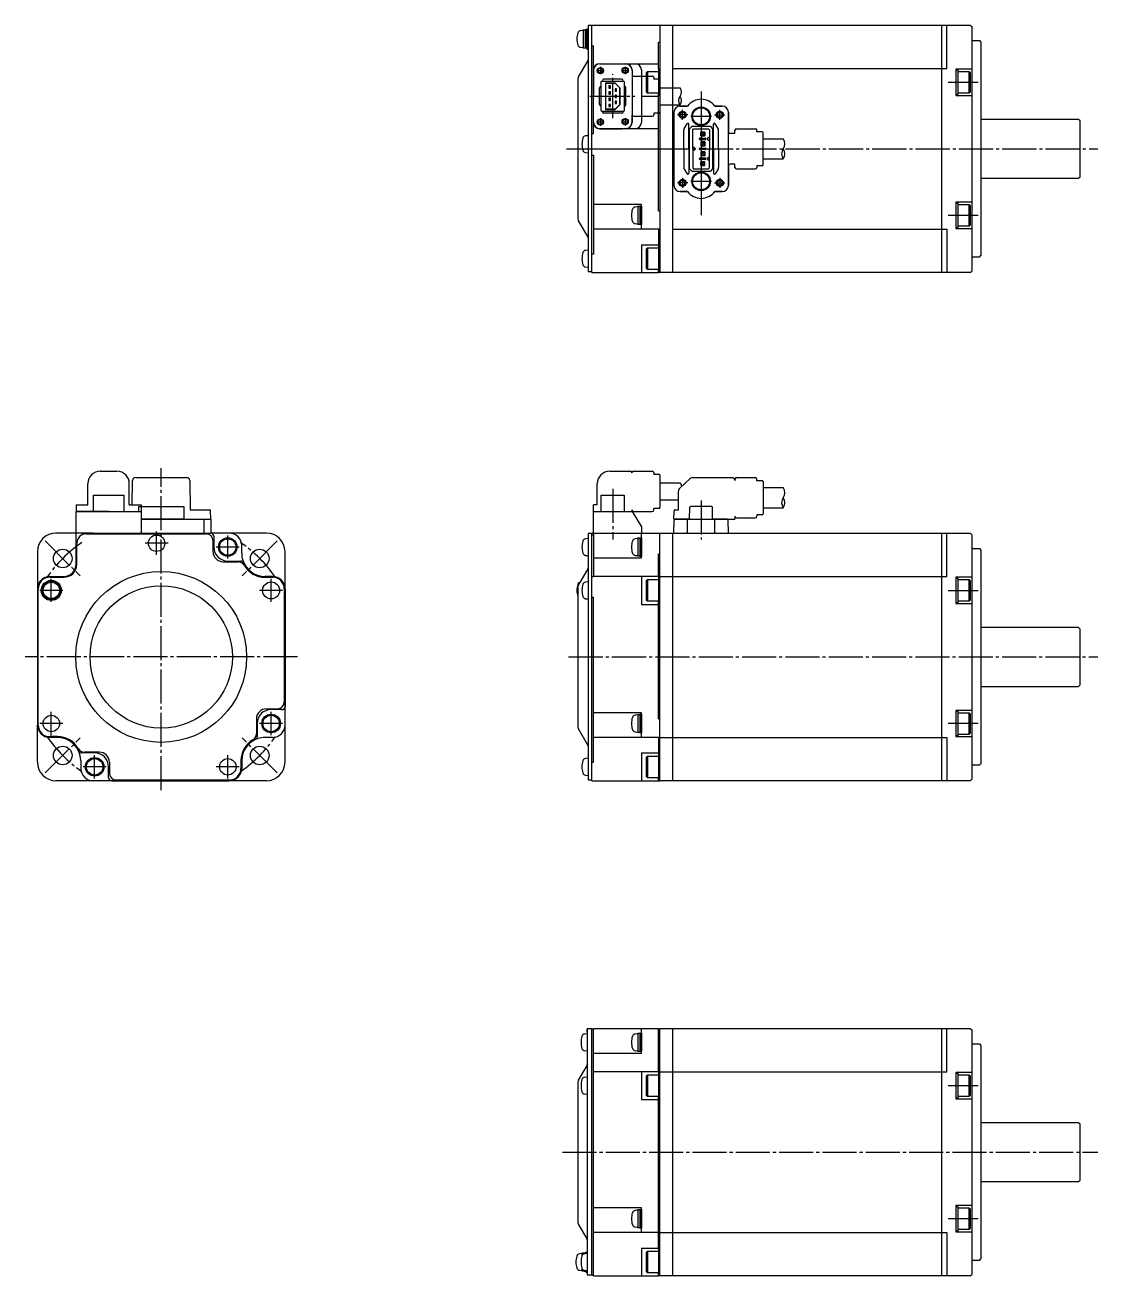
# Model space of a CAD drawing. Header units: millimetres. Extents: x -269 to 261, y -235 to 170.
# Drawn here: x -269.4 to 77.2, y -234.6 to 169.5 of the extents above; entities that cross this region are included whole.
import ezdxf

# ---------------------------------------------------------------- set-up
doc = ezdxf.new("R2010")
doc.units = ezdxf.units.MM
doc.linetypes.add('DASH_CENTER', pattern=[14, 11, -1, 1, -1])

msp = doc.modelspace()

# ---------------------------------------------------------------- linework, layer by layer
at = {"color": 7, "linetype": 'Continuous'}
for p, q in [((-89.14, 167.78), (-89.99, 167.7)), ((-89.14, 167.78), (-89.14, 167.98)), ((-89.14, 167.98), (-88.44, 167.98)), ((-89.14, 167.78), (-89.14, 162.28)), ((-88.44, 167.98), (-88.44, 168.03)), ((-88.44, 168.03), (-87.94, 168.03)), ((-88.44, 167.98), (-88.44, 162.08)), ((-87.94, 168.28), (-87.49, 168.28)), ((-87.94, 168.03), (-87.94, 168.28)), ((-87.94, 168.03), (-87.94, 162.03)), ((-87.94, 168.03), (-87.94, 162.03)), ((-87.94, 166.53), (-87.94, 167.78)), ((-87.94, 163.53), (-87.94, 166.53)), ((-86.29, 169.38), (-87.49, 169.38)), ((-87.49, 169.38), (-87.49, 157.82)), ((-86.29, 160.13), (-86.29, 169.53)), ((-86.29, 169.53), (-64.29, 169.53)), ((-64.29, 169.53), (-64.29, 89.83)), ((-63.99, 169.53), (-64.29, 169.23)), ((-63.99, 169.53), (35.91, 169.53)), ((-60.29, 169.53), (-60.29, 89.53)), ((26.61, 169.53), (26.61, 89.53)), ((28.41, 155.53), (28.41, 169.53)), ((35.91, 169.53), (36.41, 169.03)), ((36.41, 169.03), (36.41, 90.03)), ((-89.99, 162.35), (-89.14, 162.28)), ((-89.14, 162.08), (-89.14, 162.28)), ((-88.44, 162.08), (-89.14, 162.08)), ((-88.44, 162.03), (-88.44, 162.08)), ((-87.94, 162.03), (-88.44, 162.03)), ((-87.94, 162.28), (-87.94, 163.53)), ((-87.94, 162.03), (-87.94, 161.78)), ((-87.94, 161.78), (-87.49, 161.78)), ((-86.29, 162.83), (-85.79, 162.83)), ((-85.79, 134.53), (-85.79, 162.83)), ((-64.79, 155.53), (-64.79, 164.03)), ((-64.79, 164.03), (-64.29, 164.03)), ((36.41, 164.53), (38.91, 164.53)), ((38.91, 164.53), (39.41, 164.03)), ((39.41, 164.03), (39.41, 95.03)), ((-90.65, 152.77), (-87.64, 157.81)), ((-87.49, 157.82), (-87.49, 101.24)), ((-86.29, 157.41), (-86.29, 160.13)), ((-86.29, 101.65), (-86.29, 157.41)), ((-85.79, 138.03), (-85.79, 155.03)), ((-83.79, 157.03), (-64.79, 157.03)), ((-73.29, 155.03), (-73.29, 138.03)), ((-70.29, 155.03), (-70.29, 138.03)), ((-68.32, 154.53), (-68.67, 154.18)), ((-68.67, 147.88), (-68.67, 154.18)), ((-68.32, 154.53), (-68.32, 147.53)), ((-68.32, 154.53), (-64.67, 154.53)), ((-64.79, 155.53), (-64.79, 154.53)), ((-64.67, 147.03), (-64.67, 155.03)), ((-64.67, 155.03), (-64.29, 155.03)), ((-64.67, 151.03), (-64.67, 154.53)), ((-60.29, 155.53), (26.61, 155.53)), ((26.61, 155.53), (28.41, 155.53)), ((36.41, 155.28), (31.31, 155.28)), ((31.31, 155.28), (31.31, 146.78)), ((31.31, 155.03), (31.95, 155.03)), ((31.95, 155.03), (31.95, 147.03)), ((31.95, 154.53), (35.6, 154.53)), ((35.95, 154.18), (35.6, 154.53)), ((35.6, 147.53), (35.6, 154.53)), ((35.95, 154.18), (35.95, 147.88)), ((-90.79, 152.25), (-90.79, 106.81)), ((-83.29, 149.73), (-83.24, 149.73)), ((-83.24, 151.23), (-83.04, 151.43)), ((-83.24, 141.83), (-83.24, 151.23)), ((-83.04, 151.43), (-76.04, 151.43)), ((-82.89, 151.53), (-82.89, 151.43)), ((-76.69, 152.03), (-82.39, 152.03)), ((-81.84, 150.78), (-81.84, 142.28)), ((-78.74, 150.78), (-81.84, 150.78)), ((-81.79, 142.33), (-81.79, 150.73)), ((-81.79, 150.73), (-78.79, 150.73)), ((-80.29, 149.9), (-80.79, 149.9)), ((-80.79, 149.9), (-80.79, 149.15)), ((-80.29, 149.15), (-80.29, 149.9)), ((-78.79, 150.73), (-77.29, 149.23)), ((-77.24, 149.28), (-78.74, 150.78)), ((-76.19, 151.43), (-76.19, 151.53)), ((-75.84, 151.23), (-76.04, 151.43)), ((-75.84, 151.23), (-75.84, 141.83)), ((-75.79, 149.73), (-75.84, 149.73)), ((-64.67, 147.53), (-64.67, 151.03)), ((-83.79, 143.83), (-83.79, 149.23)), ((-80.79, 149.15), (-80.29, 149.15)), ((-80.29, 147.9), (-80.79, 147.9)), ((-80.79, 147.9), (-80.79, 147.15)), ((-80.79, 147.15), (-80.29, 147.15)), ((-80.29, 145.9), (-80.79, 145.9)), ((-80.79, 145.9), (-80.79, 145.15)), ((-80.29, 147.15), (-80.29, 147.9)), ((-80.29, 145.15), (-80.29, 145.9)), ((-78.79, 148.9), (-78.79, 148.15)), ((-78.29, 148.9), (-78.79, 148.9)), ((-78.79, 148.15), (-78.29, 148.15)), ((-78.29, 146.9), (-78.79, 146.9)), ((-78.79, 146.9), (-78.79, 146.15)), ((-78.79, 146.15), (-78.29, 146.15)), ((-78.29, 148.15), (-78.29, 148.9)), ((-78.29, 146.15), (-78.29, 146.9)), ((-77.29, 149.23), (-77.29, 143.83)), ((-77.24, 143.78), (-77.24, 149.28)), ((-75.29, 143.83), (-75.29, 149.23)), ((-70.29, 146.53), (-64.79, 146.53)), ((-68.67, 147.88), (-68.32, 147.53)), ((-64.67, 147.53), (-68.32, 147.53)), ((-64.79, 146.53), (-64.79, 147.53)), ((-64.79, 146.53), (-64.79, 147.53)), ((-64.79, 146.73), (-64.29, 146.73)), ((-64.79, 109.53), (-64.79, 146.53)), ((-64.29, 147.03), (-64.67, 147.03)), ((-64.29, 146.73), (-64.29, 146.83)), ((31.95, 147.03), (31.31, 147.03)), ((31.31, 146.78), (36.41, 146.78)), ((35.6, 147.53), (31.95, 147.53)), ((35.6, 147.53), (35.95, 147.88)), ((-83.29, 143.33), (-83.24, 143.33)), ((-83.24, 141.83), (-83.04, 141.63)), ((-76.04, 141.63), (-83.04, 141.63)), ((-82.89, 141.53), (-82.89, 141.63)), ((-81.84, 142.28), (-78.74, 142.28)), ((-78.79, 142.33), (-81.79, 142.33)), ((-80.79, 145.15), (-80.29, 145.15)), ((-80.29, 143.9), (-80.79, 143.9)), ((-80.79, 143.9), (-80.79, 143.15)), ((-80.79, 143.15), (-80.29, 143.15)), ((-80.29, 143.15), (-80.29, 143.9)), ((-78.29, 144.9), (-78.79, 144.9)), ((-78.79, 144.9), (-78.79, 144.15)), ((-78.79, 144.15), (-78.29, 144.15)), ((-77.29, 143.83), (-78.79, 142.33)), ((-78.74, 142.28), (-77.24, 143.78)), ((-78.29, 144.15), (-78.29, 144.9)), ((-76.19, 141.63), (-76.19, 141.53)), ((-76.04, 141.63), (-75.84, 141.83)), ((-75.79, 143.33), (-75.84, 143.33)), ((-55.39, 143.33), (-57.79, 143.33)), ((-44.19, 143.33), (-46.59, 143.33)), ((-76.69, 141.03), (-82.39, 141.03)), ((-59.79, 141.33), (-59.79, 117.73)), ((-56.46, 136.06), (-55.55, 137.63)), ((-54.99, 129.53), (-54.99, 137.48)), ((-46.99, 129.53), (-46.99, 137.48)), ((-45.53, 136.06), (-46.43, 137.63)), ((-42.19, 117.73), (-42.19, 141.33)), ((70.91, 139.03), (39.41, 139.03)), ((71.41, 138.53), (70.91, 139.03)), ((71.41, 138.53), (70.91, 139.03)), ((71.41, 138.53), (70.91, 139.03)), ((71.41, 120.53), (71.41, 138.53)), ((71.41, 120.53), (71.41, 138.53)), ((71.41, 120.53), (71.41, 138.53)), ((71.41, 120.53), (71.41, 138.53)), ((71.41, 120.53), (71.41, 138.53)), ((-87.49, 133.78), (-88.34, 133.7)), ((-86.29, 134.53), (-85.79, 134.53)), ((-75.29, 136.03), (-83.79, 136.03)), ((-64.79, 136.03), (-75.29, 136.03)), ((-56.59, 129.53), (-56.59, 135.56)), ((-54.72, 136.03), (-53.92, 136.83)), ((-54.72, 123.03), (-54.72, 136.03)), ((-53.92, 136.83), (-48.07, 136.83)), ((-53.72, 135.68), (-53.42, 135.98)), ((-53.72, 129.53), (-53.72, 135.68)), ((-53.42, 135.98), (-48.57, 135.98)), ((-51.08, 134.94), (-51.08, 133.71)), ((-49.85, 134.94), (-51.08, 134.94)), ((-51.07, 134.53), (-51.08, 134.53)), ((-51.07, 134.13), (-51.08, 134.13)), ((-49.85, 133.71), (-51.08, 133.71)), ((-51.07, 133.73), (-51.07, 134.94)), ((-49.87, 134.93), (-51.07, 134.93)), ((-50.77, 134.63), (-51.07, 134.93)), ((-50.77, 134.03), (-51.07, 133.73)), ((-51.07, 133.73), (-49.87, 133.73)), ((-50.17, 134.63), (-50.77, 134.63)), ((-50.77, 134.03), (-50.77, 134.63)), ((-50.17, 134.03), (-50.77, 134.03)), ((-50.17, 134.63), (-49.87, 134.93)), ((-50.17, 134.03), (-50.17, 134.63)), ((-50.17, 134.03), (-49.87, 133.73)), ((-49.87, 133.73), (-49.87, 134.94)), ((-49.87, 134.13), (-49.85, 134.13)), ((-49.85, 134.94), (-49.85, 133.71)), ((-48.57, 135.98), (-48.27, 135.68)), ((-48.27, 135.68), (-48.27, 129.53)), ((-48.07, 136.83), (-47.27, 136.03)), ((-47.27, 136.03), (-47.27, 123.03)), ((-45.39, 129.53), (-45.39, 135.56)), ((-56.59, 129.53), (-56.59, 123.5)), ((-54.99, 129.53), (-54.99, 121.58)), ((-53.72, 130.03), (-53.37, 130.03)), ((-53.72, 129.53), (-53.72, 123.38)), ((-53.17, 129.83), (-53.17, 129.23)), ((-51.47, 132.63), (-51.47, 132.83)), ((-51.47, 129.43), (-51.47, 129.63)), ((-51.32, 132.98), (-49.62, 132.98)), ((-49.62, 132.48), (-51.32, 132.48)), ((-51.32, 129.78), (-49.62, 129.78)), ((-49.85, 131.74), (-51.08, 131.74)), ((-51.08, 131.74), (-51.08, 130.51)), ((-51.07, 131.33), (-51.08, 131.33)), ((-51.07, 130.93), (-51.08, 130.93)), ((-49.85, 130.51), (-51.08, 130.51)), ((-49.87, 131.73), (-51.07, 131.73)), ((-51.07, 131.73), (-51.07, 130.53)), ((-50.77, 131.43), (-51.07, 131.73)), ((-50.77, 130.83), (-51.07, 130.53)), ((-51.07, 130.53), (-49.87, 130.53)), ((-50.77, 131.43), (-50.77, 130.83)), ((-50.77, 131.43), (-50.17, 131.43)), ((-50.77, 130.83), (-50.17, 130.83)), ((-50.17, 131.43), (-49.87, 131.73)), ((-50.17, 131.43), (-50.17, 130.83)), ((-50.17, 130.83), (-49.87, 130.53)), ((-49.87, 131.73), (-49.87, 130.53)), ((-49.87, 131.33), (-49.85, 131.33)), ((-49.87, 130.93), (-49.85, 130.93)), ((-49.85, 131.74), (-49.85, 130.51)), ((-49.47, 132.83), (-49.47, 132.63)), ((-49.47, 129.63), (-49.47, 129.43)), ((-48.82, 132.43), (-48.82, 133.03)), ((-48.62, 133.23), (-48.27, 133.23)), ((-48.27, 132.23), (-48.62, 132.23)), ((-48.27, 123.38), (-48.27, 129.53)), ((-46.99, 129.53), (-46.99, 121.58)), ((-45.39, 129.53), (-45.39, 123.5)), ((-88.34, 128.35), (-87.49, 128.28)), ((-86.29, 127.53), (-85.79, 127.53)), ((-85.79, 127.53), (-85.79, 95.53)), ((-53.37, 129.03), (-53.72, 129.03)), ((-51.47, 126.23), (-51.47, 126.43)), ((-49.62, 129.28), (-51.32, 129.28)), ((-51.32, 126.58), (-49.62, 126.58)), ((-49.62, 126.08), (-51.32, 126.08)), ((-49.85, 128.54), (-51.08, 128.54)), ((-51.08, 128.54), (-51.08, 127.31)), ((-51.07, 128.13), (-51.08, 128.13)), ((-51.07, 127.73), (-51.08, 127.73)), ((-49.85, 127.31), (-51.08, 127.31)), ((-49.85, 125.34), (-51.08, 125.34)), ((-51.08, 124.11), (-51.08, 125.34)), ((-49.87, 128.53), (-51.07, 128.53)), ((-51.07, 128.53), (-51.07, 127.33)), ((-50.77, 128.23), (-51.07, 128.53)), ((-50.77, 127.63), (-51.07, 127.33)), ((-51.07, 127.33), (-49.87, 127.33)), ((-49.87, 125.33), (-51.07, 125.33)), ((-51.07, 125.33), (-51.07, 124.13)), ((-50.77, 125.03), (-51.07, 125.33)), ((-50.77, 128.23), (-50.77, 127.63)), ((-50.77, 128.23), (-50.17, 128.23)), ((-50.77, 127.63), (-50.17, 127.63)), ((-50.17, 128.23), (-49.87, 128.53)), ((-50.17, 128.23), (-50.17, 127.63)), ((-50.17, 127.63), (-49.87, 127.33)), ((-50.17, 125.03), (-49.87, 125.33)), ((-49.87, 128.53), (-49.87, 127.33)), ((-49.87, 128.13), (-49.85, 128.13)), ((-49.87, 127.73), (-49.85, 127.73)), ((-49.87, 125.33), (-49.87, 124.13)), ((-49.85, 128.54), (-49.85, 127.31)), ((-49.85, 124.11), (-49.85, 125.34)), ((-49.47, 126.43), (-49.47, 126.23)), ((-48.82, 126.03), (-48.82, 126.63)), ((-48.62, 126.83), (-48.27, 126.83)), ((-48.27, 125.83), (-48.62, 125.83)), ((-56.46, 123), (-55.55, 121.43)), ((-53.92, 122.23), (-54.72, 123.03)), ((-48.07, 122.23), (-53.92, 122.23)), ((-53.72, 123.38), (-53.42, 123.08)), ((-53.42, 123.08), (-48.57, 123.08)), ((-51.07, 124.93), (-51.08, 124.93)), ((-51.07, 124.53), (-51.08, 124.53)), ((-49.85, 124.11), (-51.08, 124.11)), ((-50.77, 124.43), (-51.07, 124.13)), ((-51.07, 124.13), (-49.87, 124.13)), ((-50.77, 125.03), (-50.77, 124.43)), ((-50.77, 125.03), (-50.17, 125.03)), ((-50.77, 124.43), (-50.17, 124.43)), ((-50.17, 125.03), (-50.17, 124.43)), ((-50.17, 124.43), (-49.87, 124.13)), ((-49.87, 124.93), (-49.85, 124.93)), ((-49.87, 124.53), (-49.85, 124.53)), ((-48.57, 123.08), (-48.27, 123.38)), ((-47.27, 123.03), (-48.07, 122.23)), ((-45.53, 123), (-46.43, 121.43)), ((39.41, 120.03), (70.91, 120.03)), ((70.91, 120.03), (71.41, 120.53)), ((70.91, 120.03), (71.41, 120.53)), ((70.91, 120.03), (71.41, 120.53)), ((-57.79, 115.73), (-55.39, 115.73)), ((-46.59, 115.73), (-44.19, 115.73)), ((-70.29, 111.53), (-85.79, 111.53)), ((-71.49, 110.78), (-72.34, 110.7)), ((-71.49, 110.98), (-70.79, 110.98)), ((-71.49, 110.78), (-71.49, 110.98)), ((-71.49, 110.78), (-71.49, 105.28)), ((-70.79, 111.03), (-70.29, 111.03)), ((-70.79, 110.98), (-70.79, 111.03)), ((-70.79, 110.98), (-70.79, 105.08)), ((-70.29, 103.53), (-70.29, 111.53)), ((-70.29, 111.03), (-70.29, 105.03)), ((-70.29, 111.03), (-70.29, 105.03)), ((-70.29, 109.53), (-70.29, 110.78)), ((-70.29, 106.53), (-70.29, 109.53)), ((-64.79, 109.53), (-64.29, 109.53)), ((36.41, 112.28), (31.31, 112.28)), ((31.31, 112.28), (31.31, 103.78)), ((31.31, 112.03), (31.95, 112.03)), ((31.95, 112.03), (31.95, 104.03)), ((31.95, 111.53), (35.6, 111.53)), ((35.6, 104.53), (35.6, 111.53)), ((35.95, 111.18), (35.6, 111.53)), ((35.95, 111.18), (35.95, 104.88)), ((-87.64, 101.25), (-90.65, 106.29)), ((-72.34, 105.35), (-71.49, 105.28)), ((-71.49, 105.08), (-71.49, 105.28)), ((-70.29, 105.28), (-70.29, 106.53)), ((-87.49, 101.24), (-87.49, 89.88)), ((-86.29, 100.13), (-86.29, 101.65)), ((-64.29, 103.53), (-85.79, 103.53)), ((-70.79, 105.08), (-71.49, 105.08)), ((-70.79, 105.03), (-70.79, 105.08)), ((-70.29, 105.03), (-70.79, 105.03)), ((-64.79, 103.53), (-64.79, 97.53)), ((-60.29, 103.53), (26.61, 103.53)), ((26.61, 103.53), (28.41, 103.53)), ((28.41, 103.53), (28.41, 89.53)), ((31.95, 104.03), (31.31, 104.03)), ((31.31, 103.78), (36.41, 103.78)), ((35.6, 104.53), (31.95, 104.53)), ((35.6, 104.53), (35.95, 104.88)), ((-86.29, 89.53), (-86.29, 100.13)), ((-70.29, 98.53), (-64.79, 98.53)), ((-70.29, 98.53), (-70.29, 89.53)), ((-68.32, 97.53), (-68.67, 97.18)), ((-68.67, 90.88), (-68.67, 97.18)), ((-68.32, 97.53), (-64.67, 97.53)), ((-68.32, 97.53), (-68.32, 90.53)), ((-64.67, 98.03), (-64.29, 98.03)), ((-64.67, 90.03), (-64.67, 98.03)), ((-64.67, 94.03), (-64.67, 97.53)), ((-87.49, 96.78), (-88.34, 96.7)), ((-85.79, 95.53), (-86.29, 95.53)), ((-64.67, 90.53), (-64.67, 94.03)), ((38.91, 94.53), (36.41, 94.53)), ((38.91, 94.53), (39.41, 95.03)), ((-88.34, 91.35), (-87.49, 91.28)), ((-87.49, 89.88), (-86.29, 89.88)), ((-86.29, 89.53), (-64.79, 89.53)), ((-68.67, 90.88), (-68.32, 90.53)), ((-64.67, 90.53), (-68.32, 90.53)), ((-64.79, 89.53), (-64.79, 90.53)), ((-64.79, 89.73), (-64.29, 89.73)), ((-64.29, 90.03), (-64.67, 90.03)), ((-64.29, 89.83), (-63.99, 89.53)), ((-64.29, 89.73), (-64.29, 89.83)), ((35.91, 89.53), (-63.99, 89.53)), ((35.91, 89.53), (36.41, 90.03)), ((-247.31, 17.66), (-237.51, 17.66)), ((-247.31, 12.36), (-247.31, 17.66)), ((-237.51, 17.66), (-237.51, 12.36)), ((-83.24, 12.36), (-83.24, 17.66)), ((-83.24, 17.66), (-75.84, 17.66)), ((-75.84, 17.66), (-75.84, 12.36)), ((-252.91, -4.64), (-252.91, 12.26)), ((-252.81, 12.36), (-232.01, 12.36)), ((-232.71, 13.96), (-232.71, 12.36)), ((-232.71, 13.96), (-218.11, 13.96)), ((-231.91, 12.26), (-231.91, 5.46)), ((-218.11, 13.96), (-218.11, 9.86)), ((-85.79, 5.36), (-85.79, 12.26)), ((-85.69, 12.36), (-73.29, 12.36)), ((-73.29, 12.36), (-70.29, 7.36)), ((-54.72, 9.86), (-54.65, 13.76)), ((-54.45, 13.96), (-54.65, 13.76)), ((-47.54, 13.96), (-54.45, 13.96)), ((-47.54, 13.96), (-47.34, 13.76)), ((-47.27, 9.86), (-47.34, 13.76)), ((-218.11, 9.86), (-231.91, 9.86)), ((-218.11, 9.86), (-209.41, 9.86)), ((-211.61, 9.86), (-211.61, 5.36)), ((-209.41, 9.86), (-209.41, 5.36)), ((-59.79, 5.36), (-59.72, 9.57)), ((-54.72, 9.86), (-59.42, 9.86)), ((-55.4, 5.36), (-55.4, 9.86)), ((-54.72, 9.86), (-47.27, 9.86)), ((-42.57, 9.86), (-47.27, 9.86)), ((-46.6, 5.36), (-46.6, 9.86)), ((-42.19, 5.36), (-42.27, 9.57)), ((-247.41, 5.36), (-259.41, 5.36)), ((-249.66, 5.11), (-210.91, 5.11)), ((-247.41, 5.36), (-209.41, 5.36)), ((-203.41, 5.36), (-209.41, 5.36)), ((-208.41, 4.36), (-208.41, 0.86)), ((-208.41, 4.36), (-208.41, 0.86)), ((-191.41, 5.36), (-203.41, 5.36)), ((-86.29, 5.21), (-87.49, 5.21)), ((-87.49, 5.21), (-87.49, -6.34)), ((-86.29, 5.36), (-64.29, 5.36)), ((-86.29, -4.04), (-86.29, 5.36)), ((-85.79, 4.66), (-86.29, 4.66)), ((-85.79, 5.36), (-85.79, -8.64)), ((-70.29, 7.36), (-70.29, 5.36)), ((-70.29, -2.64), (-70.29, 5.36)), ((-64.29, -74.64), (-64.29, 5.36)), ((-64.29, 5.36), (-60.29, 5.36)), ((-60.29, 5.36), (-60.29, -74.64)), ((-60.29, 5.36), (35.91, 5.36)), ((-60.29, 5.36), (-60.29, -74.64)), ((26.61, 5.36), (26.61, -74.64)), ((28.41, -8.64), (28.41, 5.36)), ((35.91, 5.36), (36.41, 4.86)), ((36.41, 4.86), (36.41, -74.14)), ((-252.66, -4.64), (-252.66, 2.11)), ((-208.66, -0.64), (-208.66, 2.86)), ((-199.41, -1.14), (-199.41, 1.36)), ((-87.49, 3.61), (-88.34, 3.54)), ((-71.49, 3.61), (-72.34, 3.54)), ((-71.49, 3.61), (-71.49, 3.81)), ((-71.49, 3.81), (-70.79, 3.81)), ((-71.49, 3.61), (-71.49, -1.89)), ((-70.79, 3.81), (-70.79, 3.86)), ((-70.79, 3.86), (-70.29, 3.86)), ((-70.79, 3.81), (-70.79, -2.09)), ((-70.29, 3.86), (-70.29, -2.14)), ((-70.29, 3.86), (-70.29, -2.14)), ((-70.29, 2.36), (-70.29, 3.61)), ((-70.29, -0.64), (-70.29, 2.36)), ((36.41, 0.36), (38.91, 0.36)), ((38.91, 0.36), (39.41, -0.14)), ((-265.41, -0.64), (-265.41, -12.64)), ((-205.41, -3.89), (-200.57, -3.89)), ((-203.91, -3.64), (-199.65, -3.64)), ((-185.41, -12.64), (-185.41, -0.64)), ((-88.34, -1.81), (-87.49, -1.89)), ((-86.29, -6.76), (-86.29, -4.04)), ((-85.79, -2.64), (-70.29, -2.64)), ((-72.34, -1.81), (-71.49, -1.89)), ((-71.49, -2.09), (-71.49, -1.89)), ((-70.79, -2.09), (-71.49, -2.09)), ((-70.79, -2.14), (-70.79, -2.09)), ((-70.29, -2.14), (-70.79, -2.14)), ((-70.29, -1.89), (-70.29, -0.64)), ((-64.79, -1.34), (-64.29, -1.34)), ((-64.79, -8.64), (-64.79, -1.34)), ((39.41, -0.14), (39.41, -69.14)), ((-90.65, -11.4), (-87.64, -6.36)), ((-87.49, -6.34), (-87.49, -62.93)), ((-86.29, -62.51), (-86.29, -6.76)), ((-261.41, -8.64), (-258.91, -8.64)), ((-261.41, -8.89), (-256.91, -8.89)), ((-259.91, -8.64), (-256.91, -8.64)), ((-189.41, -8.64), (-191.91, -8.64)), ((-191.91, -8.64), (-189.41, -8.64)), ((-191.91, -8.89), (-189.41, -8.89)), ((-90.79, -11.91), (-90.79, -57.36)), ((-87.49, -10.39), (-88.34, -10.46)), ((-86.29, -8.64), (-85.79, -8.64)), ((-64.79, -8.64), (-85.79, -8.64)), ((-70.29, -8.64), (-70.29, -17.64)), ((-68.32, -9.64), (-68.67, -9.99)), ((-68.67, -16.29), (-68.67, -9.99)), ((-68.67, -16.29), (-68.67, -9.99)), ((-68.32, -9.64), (-68.32, -16.64)), ((-68.32, -9.64), (-68.32, -16.64)), ((-68.32, -9.64), (-64.67, -9.64)), ((-64.79, -8.64), (-64.79, -16.64)), ((-64.67, -17.14), (-64.67, -9.14)), ((-64.67, -17.14), (-64.67, -9.14)), ((-64.67, -9.14), (-64.29, -9.14)), ((-64.29, -8.64), (-60.29, -8.64)), ((-60.29, -8.64), (26.61, -8.64)), ((26.61, -8.64), (28.41, -8.64)), ((31.31, -8.89), (31.31, -17.39)), ((36.41, -8.89), (31.31, -8.89)), ((31.31, -9.14), (31.95, -9.14)), ((31.95, -9.14), (31.95, -17.14)), ((31.95, -9.64), (35.6, -9.64)), ((35.6, -16.64), (35.6, -9.64)), ((35.95, -9.99), (35.6, -9.64)), ((35.95, -9.99), (35.95, -16.29)), ((-265.41, -12.64), (-265.41, -18.64)), ((-265.16, -56.64), (-265.16, -12.64)), ((-185.66, -12.64), (-185.66, -49.14)), ((-185.41, -56.64), (-185.41, -12.64)), ((-185.41, -12.64), (-185.41, -50.64)), ((-88.34, -15.81), (-87.49, -15.89)), ((-86.29, -15.34), (-85.79, -15.34)), ((-85.79, -68.64), (-85.79, -15.34)), ((-265.41, -18.64), (-265.41, -56.64)), ((-70.29, -17.64), (-64.79, -17.64)), ((-68.67, -16.29), (-68.32, -16.64)), ((-64.67, -16.64), (-68.32, -16.64)), ((-64.67, -16.64), (-68.32, -16.64)), ((-64.79, -17.64), (-64.79, -16.64)), ((-64.79, -54.64), (-64.79, -17.64)), ((-64.29, -17.14), (-64.67, -17.14)), ((31.95, -17.14), (31.31, -17.14)), ((31.31, -17.39), (36.41, -17.39)), ((35.6, -16.64), (31.95, -16.64)), ((35.6, -16.64), (35.95, -16.29)), ((70.91, -25.14), (39.41, -25.14)), ((71.41, -25.64), (70.91, -25.14)), ((71.41, -25.64), (70.91, -25.14)), ((71.41, -25.64), (70.91, -25.14)), ((71.41, -43.64), (71.41, -25.64)), ((71.41, -43.64), (71.41, -25.64)), ((71.41, -43.64), (71.41, -25.64)), ((71.41, -43.64), (71.41, -25.64)), ((71.41, -43.64), (71.41, -25.64)), ((39.41, -44.14), (70.91, -44.14)), ((70.91, -44.14), (71.41, -43.64)), ((70.91, -44.14), (71.41, -43.64)), ((70.91, -44.14), (71.41, -43.64)), ((-191.41, -51.39), (-187.91, -51.39)), ((-186.41, -51.64), (-189.91, -51.64)), ((31.31, -51.89), (31.31, -60.39)), ((36.41, -51.89), (31.31, -51.89)), ((31.31, -52.14), (31.95, -52.14)), ((31.95, -52.14), (31.95, -60.14)), ((-194.66, -54.64), (-194.66, -59.47)), ((-194.41, -56.14), (-194.41, -60.39)), ((-70.29, -52.64), (-85.79, -52.64)), ((-71.49, -53.39), (-72.34, -53.46)), ((-71.49, -53.19), (-70.79, -53.19)), ((-71.49, -53.39), (-71.49, -53.19)), ((-71.49, -53.39), (-71.49, -58.89)), ((-70.79, -53.14), (-70.29, -53.14)), ((-70.79, -53.19), (-70.79, -53.14)), ((-70.79, -53.19), (-70.79, -59.09)), ((-70.29, -60.64), (-70.29, -52.64)), ((-70.29, -53.14), (-70.29, -59.14)), ((-70.29, -53.14), (-70.29, -59.14)), ((-70.29, -54.64), (-70.29, -53.39)), ((-70.29, -57.64), (-70.29, -54.64)), ((-64.79, -54.64), (-64.29, -54.64)), ((31.95, -52.64), (35.6, -52.64)), ((35.95, -52.99), (35.6, -52.64)), ((35.6, -59.64), (35.6, -52.64)), ((35.95, -52.99), (35.95, -59.29)), ((-265.41, -68.64), (-265.41, -56.64)), ((-258.91, -60.39), (-261.41, -60.39)), ((-185.41, -68.64), (-185.41, -56.64)), ((-87.67, -62.87), (-90.65, -57.87)), ((-72.34, -58.81), (-71.49, -58.89)), ((-71.49, -59.09), (-71.49, -58.89)), ((-70.79, -59.09), (-71.49, -59.09)), ((-70.79, -59.14), (-70.79, -59.09)), ((-70.29, -59.14), (-70.79, -59.14)), ((-70.29, -58.89), (-70.29, -57.64)), ((31.95, -60.14), (31.31, -60.14)), ((31.31, -60.39), (36.41, -60.39)), ((35.6, -59.64), (31.95, -59.64)), ((35.6, -59.64), (35.95, -59.29)), ((-258.91, -60.64), (-261.41, -60.64)), ((-258.91, -60.64), (-261.41, -60.64)), ((-189.41, -60.64), (-191.91, -60.64)), ((-87.49, -62.93), (-87.49, -74.29)), ((-86.29, -64.04), (-86.29, -62.51)), ((-86.29, -74.64), (-86.29, -64.04)), ((-64.29, -60.64), (-85.79, -60.64)), ((-64.79, -60.64), (-64.79, -66.64)), ((-64.29, -60.64), (-60.29, -60.64)), ((-60.29, -60.64), (26.61, -60.64)), ((26.61, -60.64), (28.41, -60.64)), ((28.41, -60.64), (28.41, -74.64)), ((-251.41, -68.14), (-251.41, -70.64)), ((-246.91, -65.64), (-251.16, -65.64)), ((-245.41, -65.39), (-250.24, -65.39)), ((-242.16, -68.64), (-242.16, -72.14)), ((-199.66, -68.14), (-199.66, -70.64)), ((-199.41, -70.64), (-199.41, -68.14)), ((-199.41, -68.14), (-199.41, -70.64)), ((-87.5, -67.39), (-88.34, -67.46)), ((-86.29, -68.64), (-85.79, -68.64)), ((-70.29, -65.64), (-64.79, -65.64)), ((-70.29, -65.64), (-70.29, -74.64)), ((-68.32, -66.64), (-68.67, -66.99)), ((-68.67, -73.29), (-68.67, -66.99)), ((-68.32, -66.64), (-64.67, -66.64)), ((-68.32, -66.64), (-68.32, -73.64)), ((-64.67, -66.14), (-64.29, -66.14)), ((-64.67, -74.14), (-64.67, -66.14)), ((-64.67, -70.14), (-64.67, -66.64)), ((-242.41, -73.64), (-242.41, -70.14)), ((-242.41, -73.64), (-242.41, -70.14)), ((-64.67, -73.64), (-64.67, -70.14)), ((38.91, -69.64), (36.41, -69.64)), ((38.91, -69.64), (39.41, -69.14)), ((-191.41, -74.64), (-259.41, -74.64)), ((-241.41, -74.64), (-203.41, -74.64)), ((-239.91, -74.39), (-203.41, -74.39)), ((-88.34, -72.81), (-87.5, -72.89)), ((-87.49, -74.29), (-86.29, -74.29)), ((-86.29, -74.64), (-64.29, -74.64)), ((-68.67, -73.29), (-68.32, -73.64)), ((-64.67, -73.64), (-68.32, -73.64)), ((-64.79, -74.64), (-64.79, -73.64)), ((-64.79, -73.94), (-64.67, -73.94)), ((-64.29, -74.14), (-64.67, -74.14)), ((-60.29, -74.64), (-64.29, -74.64)), ((35.91, -74.64), (-60.29, -74.64)), ((35.91, -74.64), (36.41, -74.14)), ((-87.79, -156.39), (-88.64, -156.46)), ((-87.79, -155.89), (-87.79, -154.79)), ((-86.29, -154.79), (-87.79, -154.79)), ((-87.79, -154.79), (-87.79, -166.34)), ((-86.29, -164.04), (-86.29, -154.79)), ((-85.79, -154.84), (-86.29, -154.84)), ((-85.79, -234.64), (-85.79, -154.64)), ((-85.79, -154.64), (-70.79, -154.64)), ((-71.49, -156.39), (-72.34, -156.46)), ((-71.49, -156.39), (-71.49, -156.19)), ((-71.49, -156.19), (-70.79, -156.19)), ((-71.49, -156.39), (-71.49, -161.89)), ((-70.79, -154.64), (-64.79, -154.64)), ((-70.79, -156.19), (-70.79, -156.14)), ((-70.79, -156.14), (-70.29, -156.14)), ((-70.79, -156.19), (-70.79, -162.09)), ((-70.29, -162.64), (-70.29, -154.64)), ((-70.29, -156.14), (-70.29, -162.14)), ((-70.29, -156.14), (-70.29, -162.14)), ((-70.29, -157.64), (-70.29, -156.39)), ((-64.79, -168.64), (-64.79, -154.64)), ((-64.79, -154.84), (-64.29, -154.84)), ((-64.29, -234.64), (-64.29, -154.64)), ((-64.29, -154.64), (-60.29, -154.64)), ((-60.29, -154.64), (-60.29, -234.64)), ((-60.29, -154.64), (-56.49, -154.64)), ((-60.29, -154.64), (-60.29, -234.64)), ((-56.49, -154.64), (-45.59, -154.64)), ((-45.59, -154.64), (35.91, -154.64)), ((26.61, -154.64), (26.61, -234.64)), ((28.41, -168.64), (28.41, -154.64)), ((35.91, -154.64), (36.41, -155.14)), ((36.41, -155.14), (36.41, -234.14)), ((-70.29, -160.64), (-70.29, -157.64)), ((-70.29, -161.89), (-70.29, -160.64)), ((36.41, -159.64), (38.91, -159.64)), ((38.91, -159.64), (39.41, -160.14)), ((39.41, -160.14), (39.41, -229.14)), ((-88.64, -161.81), (-87.79, -161.89)), ((-86.29, -166.76), (-86.29, -164.04)), ((-85.79, -162.64), (-70.29, -162.64)), ((-72.34, -161.81), (-71.49, -161.89)), ((-71.49, -162.09), (-71.49, -161.89)), ((-70.79, -162.09), (-71.49, -162.09)), ((-70.79, -162.14), (-70.79, -162.09)), ((-70.29, -162.14), (-70.79, -162.14)), ((-90.65, -171.4), (-87.94, -166.86)), ((-87.79, -166.34), (-87.79, -222.93)), ((-86.29, -222.51), (-86.29, -166.76)), ((-64.79, -168.64), (-85.79, -168.64)), ((-85.79, -186.14), (-85.79, -169.14)), ((-70.29, -168.64), (-70.29, -177.64)), ((-68.32, -169.64), (-68.67, -169.99)), ((-68.32, -169.64), (-68.32, -176.64)), ((-68.32, -169.64), (-68.32, -176.64)), ((-68.32, -169.64), (-64.67, -169.64)), ((-64.79, -168.64), (-64.79, -176.64)), ((-64.67, -177.14), (-64.67, -169.14)), ((-64.67, -177.14), (-64.67, -169.14)), ((-64.67, -169.14), (-64.29, -169.14)), ((-64.29, -168.64), (-60.29, -168.64)), ((-60.29, -168.64), (26.61, -168.64)), ((26.61, -168.64), (28.41, -168.64)), ((36.41, -168.89), (31.31, -168.89)), ((31.31, -168.89), (31.31, -177.39)), ((31.31, -169.14), (31.95, -169.14)), ((31.95, -169.14), (31.95, -177.14)), ((31.95, -169.64), (35.6, -169.64)), ((35.95, -169.99), (35.6, -169.64)), ((35.6, -176.64), (35.6, -169.64)), ((-90.79, -171.91), (-90.79, -217.36)), ((-87.79, -170.39), (-88.64, -170.46)), ((-68.67, -176.29), (-68.67, -169.99)), ((-68.67, -176.29), (-68.67, -169.99)), ((35.95, -169.99), (35.95, -176.29)), ((-88.64, -175.81), (-87.79, -175.89)), ((-70.29, -177.64), (-64.79, -177.64)), ((-68.67, -176.29), (-68.32, -176.64)), ((-64.67, -176.64), (-68.32, -176.64)), ((-64.67, -176.64), (-68.32, -176.64)), ((-64.79, -177.64), (-64.79, -176.64)), ((-64.79, -225.64), (-64.79, -177.64)), ((-64.29, -177.14), (-64.67, -177.14)), ((31.95, -177.14), (31.31, -177.14)), ((31.31, -177.39), (36.41, -177.39)), ((35.6, -176.64), (31.95, -176.64)), ((35.6, -176.64), (35.95, -176.29)), ((49.41, -185.14), (39.41, -185.14)), ((70.91, -185.14), (49.41, -185.14)), ((71.41, -185.64), (70.91, -185.14)), ((71.41, -185.64), (70.91, -185.14)), ((71.41, -185.64), (70.91, -185.14)), ((71.41, -203.64), (71.41, -185.64)), ((71.41, -203.64), (71.41, -185.64)), ((71.41, -203.64), (71.41, -185.64)), ((71.41, -203.64), (71.41, -185.64)), ((71.41, -203.64), (71.41, -185.64)), ((39.41, -204.14), (70.91, -204.14)), ((70.91, -204.14), (71.41, -203.64)), ((70.91, -204.14), (71.41, -203.64)), ((70.91, -204.14), (71.41, -203.64)), ((-70.29, -212.64), (-85.79, -212.64)), ((-71.49, -213.39), (-72.34, -213.46)), ((-71.49, -213.19), (-70.79, -213.19)), ((-71.49, -213.39), (-71.49, -213.19)), ((-71.49, -213.39), (-71.49, -218.89)), ((-70.79, -213.14), (-70.29, -213.14)), ((-70.79, -213.19), (-70.79, -213.14)), ((-70.79, -213.19), (-70.79, -219.09)), ((-70.29, -220.64), (-70.29, -212.64)), ((-70.29, -213.14), (-70.29, -219.14)), ((-70.29, -213.14), (-70.29, -219.14)), ((-70.29, -214.64), (-70.29, -213.39)), ((36.41, -211.89), (31.31, -211.89)), ((31.31, -211.89), (31.31, -220.39)), ((31.31, -212.14), (31.95, -212.14)), ((31.95, -212.14), (31.95, -220.14)), ((31.95, -212.64), (35.6, -212.64)), ((35.6, -219.64), (35.6, -212.64)), ((35.95, -212.99), (35.6, -212.64)), ((35.95, -212.99), (35.95, -219.29)), ((-87.94, -222.41), (-90.65, -217.87)), ((-70.29, -217.64), (-70.29, -214.64)), ((-70.29, -218.89), (-70.29, -217.64)), ((-64.79, -220.64), (-85.79, -220.64)), ((-72.34, -218.81), (-71.49, -218.89)), ((-71.49, -219.09), (-71.49, -218.89)), ((-70.79, -219.09), (-71.49, -219.09)), ((-70.79, -219.14), (-70.79, -219.09)), ((-70.29, -219.14), (-70.79, -219.14)), ((-64.29, -220.64), (-60.29, -220.64)), ((-60.29, -220.64), (26.61, -220.64)), ((26.61, -220.64), (28.41, -220.64)), ((28.41, -220.64), (28.41, -234.64)), ((31.95, -220.14), (31.31, -220.14)), ((31.31, -220.39), (36.41, -220.39)), ((35.6, -219.64), (31.95, -219.64)), ((35.6, -219.64), (35.95, -219.29)), ((-87.79, -222.93), (-87.79, -234.29)), ((-86.29, -224.04), (-86.29, -222.51)), ((-86.29, -234.29), (-86.29, -224.04)), ((-70.29, -225.64), (-64.79, -225.64)), ((-70.29, -225.64), (-70.29, -234.64)), ((-64.79, -225.64), (-64.79, -226.64)), ((-64.67, -226.14), (-64.29, -226.14)), ((-64.67, -234.14), (-64.67, -226.14)), ((-89.44, -227.39), (-90.29, -227.46)), ((-89.44, -227.19), (-88.74, -227.19)), ((-89.44, -228), (-89.44, -227.19)), ((-88.74, -227.14), (-88.24, -227.14)), ((-88.74, -227.47), (-88.74, -227.14)), ((-87.8, -227.39), (-88.64, -227.46)), ((-88.24, -227.42), (-88.24, -226.89)), ((-88.24, -226.89), (-87.79, -226.89)), ((-87.79, -226.89), (-87.79, -233.39)), ((-68.32, -226.64), (-68.67, -226.99)), ((-68.67, -233.29), (-68.67, -226.99)), ((-68.32, -226.64), (-64.67, -226.64)), ((-68.32, -226.64), (-68.32, -233.64)), ((-64.67, -230.14), (-64.67, -226.64)), ((-64.67, -233.64), (-64.67, -230.14)), ((38.91, -229.64), (36.41, -229.64)), ((38.91, -229.64), (39.41, -229.14)), ((-90.29, -232.81), (-89.44, -232.89)), ((-89.44, -233.09), (-89.44, -232.27)), ((-88.74, -233.09), (-89.44, -233.09)), ((-88.74, -233.14), (-88.74, -232.8)), ((-88.24, -233.14), (-88.74, -233.14)), ((-88.64, -232.81), (-87.8, -232.89)), ((-88.24, -232.85), (-88.24, -233.39)), ((-88.24, -233.39), (-87.79, -233.39)), ((-87.79, -234.29), (-86.29, -234.29)), ((-68.67, -233.29), (-68.32, -233.64)), ((-64.67, -233.64), (-68.32, -233.64)), ((-64.79, -234.64), (-64.79, -233.64)), ((-64.29, -234.14), (-64.67, -234.14)), ((35.91, -234.64), (36.41, -234.14)), ((-85.79, -234.44), (-86.29, -234.44)), ((-85.79, -234.64), (-64.79, -234.64)), ((-64.79, -234.44), (-64.29, -234.44)), ((-60.29, -234.64), (-64.29, -234.64)), ((35.91, -234.64), (-60.29, -234.64))]:
    msp.add_line(p, q, dxfattribs=at)
at = {"color": 4, "linetype": 'Continuous'}
for p, q in [((-85.79, 154.83), (-85.79, 146.53)), ((-83.59, 157.03), (-75.49, 157.03)), ((-73.29, 154.83), (-73.29, 152.53)), ((-72.79, 153.03), (-66.79, 153.03)), ((-66.29, 152.53), (-66.29, 152.03)), ((-64.59, 152.03), (-66.29, 152.03)), ((-64.29, 151.73), (-64.29, 141.33)), ((-85.79, 138.23), (-85.79, 146.53)), ((-64.29, 149.28), (-57.79, 149.28)), ((-64.29, 143.78), (-57.79, 143.78)), ((-57.79, 143.33), (-55.39, 143.33)), ((-46.59, 143.33), (-44.19, 143.33)), ((-73.29, 138.23), (-73.29, 140.53)), ((-73.29, 140.53), (-73.29, 140.53)), ((-72.79, 140.03), (-66.79, 140.03)), ((-64.59, 141.03), (-66.29, 141.03)), ((-66.29, 141.03), (-66.29, 140.53)), ((-59.79, 117.73), (-59.79, 141.33)), ((-42.19, 141.33), (-42.19, 134.98)), ((-83.59, 136.03), (-78.39, 136.03)), ((-78.39, 136.03), (-82.59, 136.03)), ((-79.69, 136.03), (-76.49, 136.03)), ((-75.49, 136.03), (-79.69, 136.03)), ((-40.09, 134.48), (-41.69, 134.48)), ((-40.09, 134.48), (-40.09, 135.53)), ((-39.59, 136.03), (-33.49, 136.03)), ((-32.99, 135.03), (-32.99, 135.53)), ((-31.29, 135.03), (-32.99, 135.03)), ((-30.99, 124.33), (-30.99, 134.73)), ((-30.99, 132.78), (-24.49, 132.78)), ((-30.99, 126.28), (-24.49, 126.28)), ((-42.19, 124.08), (-42.19, 117.73)), ((-40.09, 124.58), (-41.69, 124.58)), ((-40.09, 123.53), (-40.09, 124.58)), ((-39.59, 123.03), (-33.49, 123.03)), ((-32.99, 124.03), (-32.99, 123.53)), ((-31.29, 124.03), (-32.99, 124.03)), ((-55.39, 115.73), (-57.79, 115.73)), ((-44.19, 115.73), (-46.59, 115.73)), ((-245.11, 25.36), (-239.71, 25.36)), ((-80.54, 25.36), (-73.79, 25.36)), ((-72.79, 25.36), (-66.79, 25.36)), ((-66.29, 24.86), (-66.29, 24.36)), ((-64.59, 24.36), (-66.29, 24.36)), ((-249.11, 14.56), (-249.11, 21.36)), ((-235.71, 14.56), (-235.71, 21.36)), ((-234.78, 14.56), (-234.64, 22.38)), ((-233.64, 23.36), (-217.17, 23.36)), ((-216.17, 22.38), (-216.01, 12.86)), ((-84.54, 14.56), (-84.54, 21.36)), ((-64.29, 24.06), (-64.29, 13.66)), ((-64.29, 21.61), (-57.79, 21.61)), ((-58.04, 19.65), (-54.45, 23.08)), ((-53.75, 23.36), (-41.09, 23.36)), ((-40.09, 22.36), (-40.09, 22.86)), ((-39.59, 23.31), (-33.49, 23.31)), ((-32.99, 22.31), (-32.99, 22.81)), ((-31.29, 22.31), (-32.99, 22.31)), ((-31.39, 22.31), (-32.79, 22.31)), ((-30.99, 22.01), (-30.99, 11.61)), ((-58.34, 12.86), (-58.34, 18.96)), ((-30.99, 20.06), (-24.49, 20.06)), ((-252.91, 14.56), (-249.11, 14.56)), ((-252.91, 14.56), (-252.91, 12.36)), ((-242.41, 12.36), (-252.91, 12.36)), ((-242.41, 12.36), (-231.91, 12.36)), ((-235.71, 14.56), (-231.91, 14.56)), ((-231.91, 14.56), (-231.91, 12.36)), ((-216.01, 12.86), (-209.75, 12.86)), ((-209.41, 9.86), (-209.45, 12.57)), ((-85.79, 12.36), (-85.79, 14.56)), ((-84.54, 14.56), (-85.79, 14.56)), ((-85.79, 12.36), (-79.54, 12.36)), ((-79.54, 12.36), (-73.29, 12.36)), ((-73.29, 12.36), (-73.29, 12.86)), ((-72.79, 12.36), (-66.79, 12.36)), ((-64.59, 13.36), (-66.29, 13.36)), ((-66.29, 12.86), (-66.29, 13.36)), ((-64.29, 16.11), (-58.34, 16.11)), ((-59.79, 9.86), (-59.75, 12.57)), ((-59.45, 12.86), (-58.34, 12.86)), ((-30.99, 13.56), (-24.49, 13.56)), ((-231.91, 9.86), (-225.41, 9.86)), ((-225.41, 9.86), (-209.41, 9.86)), ((-59.79, 9.86), (-50.99, 9.86)), ((-50.99, 9.86), (-40.09, 9.86)), ((-40.09, 10.81), (-40.09, 9.86)), ((-39.59, 10.31), (-33.49, 10.31)), ((-31.29, 11.31), (-32.99, 11.31)), ((-32.99, 11.31), (-32.99, 10.81)), ((-31.39, 11.31), (-32.79, 11.31))]:
    msp.add_line(p, q, dxfattribs=at)
at = {"color": 1, "linetype": 'DASH_CENTER'}
for p, q in [((-84.75, 154.81), (-82.35, 154.81)), ((-83.55, 156.01), (-83.55, 153.61)), ((-79.54, 139.43), (-79.54, 153.63)), ((-76.74, 154.86), (-74.34, 154.86)), ((-75.54, 156.06), (-75.54, 153.66)), ((28.81, 151.03), (38.45, 151.03)), ((-87, 146.53), (-72.39, 146.53)), ((-50.99, 148.02), (-50.99, 145.53)), ((-50.99, 145.53), (-50.99, 110.52)), ((-56.99, 138.88), (-56.99, 142.18)), ((-44.99, 138.88), (-44.99, 142.18)), ((-84.74, 138.21), (-82.34, 138.21)), ((-83.54, 139.41), (-83.54, 137.01)), ((-76.74, 138.26), (-74.34, 138.26)), ((-75.54, 139.46), (-75.54, 137.06)), ((-55.34, 140.53), (-58.64, 140.53)), ((-54.29, 140.03), (-47.69, 140.03)), ((-50.99, 140.38), (-50.99, 108.13)), ((-46.64, 140.53), (-43.34, 140.53)), ((-94.44, 129.53), (-83.32, 129.53)), ((-88.41, 129.53), (-63.56, 129.53)), ((-79.7, 129.53), (77.2, 129.53)), ((-55.34, 118.53), (-58.64, 118.53)), ((-56.99, 120.18), (-56.99, 116.88)), ((-54.29, 119.03), (-47.69, 119.03)), ((-46.64, 118.53), (-43.34, 118.53)), ((-44.99, 120.18), (-44.99, 116.88)), ((38.45, 108.03), (28.81, 108.03)), ((-225.41, -77.64), (-225.41, 26.36)), ((-79.54, 19.66), (-79.54, 3.36)), ((-50.99, 15.96), (-50.99, 3.36)), ((-226.91, -1.61), (-226.91, 5.84)), ((-203.91, -2.86), (-203.91, 4.59)), ((-262.88, 2.84), (-251.57, -8.47)), ((-223.18, 2.11), (-230.63, 2.11)), ((-200.18, 0.86), (-207.63, 0.86)), ((-187.93, 2.84), (-199.24, -8.47)), ((-260.91, -16.86), (-260.91, -9.41)), ((-189.91, -16.86), (-189.91, -9.41)), ((-257.18, -13.14), (-264.63, -13.14)), ((-186.18, -13.14), (-193.63, -13.14)), ((28.81, -13.14), (38.45, -13.14)), ((-181.41, -34.64), (-269.41, -34.64)), ((-93.79, -34.64), (77.2, -34.64)), ((-260.91, -59.86), (-260.91, -52.41)), ((-189.91, -59.86), (-189.91, -52.41)), ((-257.18, -56.14), (-264.63, -56.14)), ((-186.18, -56.14), (-193.63, -56.14)), ((38.45, -56.14), (28.81, -56.14)), ((-262.88, -72.11), (-251.57, -60.8)), ((-187.93, -72.11), (-199.24, -60.8)), ((-246.91, -73.86), (-246.91, -66.41)), ((-203.9, -73.86), (-203.9, -66.41)), ((-243.18, -70.14), (-250.63, -70.14)), ((-200.18, -70.14), (-207.63, -70.14)), ((28.81, -173.14), (38.45, -173.14)), ((-95.79, -194.64), (77.2, -194.64)), ((38.45, -216.14), (28.81, -216.14))]:
    msp.add_line(p, q, dxfattribs=at)
at = {"color": 2, "linetype": 'Continuous'}
for p, q in [((-53.49, 138.37), (-53.49, 138.88)), ((-53.39, 138.69), (-53.39, 138.23)), ((-48.59, 138.69), (-48.59, 138.23)), ((-48.49, 138.88), (-48.49, 138.37))]:
    msp.add_line(p, q, dxfattribs=at)
at = {"color": 4, "linetype": 'Continuous'}
msp.add_lwpolyline([(-41.09, 23.36), (-41.07, 23.36), (-41.05, 23.36), (-41.03, 23.36), (-41.01, 23.36), (-40.98, 23.36), (-40.96, 23.36), (-40.94, 23.35), (-40.92, 23.35), (-40.9, 23.35), (-40.88, 23.34), (-40.86, 23.34), (-40.83, 23.33), (-40.81, 23.33), (-40.79, 23.32), (-40.77, 23.31), (-40.75, 23.3), (-40.73, 23.3), (-40.71, 23.29), (-40.69, 23.28), (-40.67, 23.27), (-40.65, 23.26), (-40.63, 23.25), (-40.61, 23.24), (-40.59, 23.23), (-40.57, 23.22), (-40.56, 23.21), (-40.54, 23.2), (-40.52, 23.18), (-40.5, 23.17), (-40.48, 23.16), (-40.47, 23.14), (-40.45, 23.13), (-40.43, 23.12), (-40.42, 23.1), (-40.4, 23.09), (-40.39, 23.07), (-40.37, 23.06), (-40.36, 23.04), (-40.34, 23.02), (-40.33, 23.01), (-40.31, 22.99), (-40.3, 22.97), (-40.29, 22.96), (-40.27, 22.94), (-40.26, 22.92), (-40.25, 22.9), (-40.24, 22.88), (-40.23, 22.86), (-40.22, 22.85), (-40.21, 22.83), (-40.2, 22.81), (-40.19, 22.79), (-40.18, 22.77), (-40.17, 22.75), (-40.16, 22.73), (-40.15, 22.71), (-40.15, 22.69), (-40.14, 22.67), (-40.13, 22.64), (-40.13, 22.62), (-40.12, 22.6), (-40.12, 22.58), (-40.11, 22.56), (-40.11, 22.54), (-40.11, 22.52), (-40.1, 22.5), (-40.1, 22.47), (-40.1, 22.45), (-40.1, 22.43), (-40.1, 22.41), (-40.09, 22.39), (-40.09, 22.36)], dxfattribs=at)
at = {"color": 2, "linetype": 'Continuous'}
for centre in [(-83.55, 154.81), (-75.54, 154.86), (-56.99, 140.53), (-44.99, 140.53), (-83.54, 138.21), (-75.54, 138.26), (-56.99, 118.53), (-44.99, 118.53)]:
    msp.add_circle(centre, 1, dxfattribs=at)
at = {"color": 7, "linetype": 'Continuous'}
for centre, radius in [((-83.55, 154.81), 0.8), ((-75.54, 154.86), 0.8), ((-56.99, 140.53), 1.15), ((-50.99, 140.03), 3), ((-50.99, 140.03), 3), ((-50.99, 140.03), 2.75), ((-44.99, 140.53), 1.15), ((-83.54, 138.21), 0.8), ((-75.54, 138.26), 0.8), ((-56.99, 140.53), 0.8), ((-44.99, 140.53), 0.8), ((-50.99, 119.03), 3), ((-50.99, 119.03), 3), ((-50.99, 119.03), 2.75), ((-56.99, 118.53), 1.15), ((-56.99, 118.53), 0.8), ((-44.99, 118.53), 1.15), ((-44.99, 118.53), 0.8), ((-226.91, 2.11), 2.65), ((-257.22, -2.82), 3), ((-203.91, 0.86), 3), ((-203.91, 0.86), 2.65), ((-193.59, -2.82), 3), ((-225.41, -34.64), 27.6), ((-260.91, -13.14), 3.25), ((-260.91, -13.14), 3), ((-260.91, -13.14), 2.65), ((-225.41, -34.64), 23), ((-189.91, -13.14), 2.75), ((-260.91, -56.14), 2.65), ((-189.9, -56.14), 3), ((-189.91, -56.14), 2.65), ((-257.22, -66.46), 3), ((-193.59, -66.46), 3), ((-246.91, -70.14), 3), ((-246.91, -70.14), 2.65), ((-203.9, -70.14), 2.65)]:
    msp.add_circle(centre, radius, dxfattribs=at)
for centre, radius, start, end in [((-84.14, 165.03), 7, 163.743, 180), ((-89.9, 166.71), 1, 95, 163.743), ((-84.14, 165.03), 7, 180, 196.257), ((-89.9, 163.35), 1, 196.257, 265), ((-88.49, 158.32), 1, 329.1143, 0), ((-83.79, 155.03), 2, 90, 180), ((-75.29, 155.03), 2, 0, 90), ((-72.29, 155.03), 2, 0, 90), ((-89.79, 152.25), 1, 149.1143, 180), ((-83.29, 149.23), 0.5, 90, 180), ((-82.39, 151.53), 0.5, 90, 180), ((-76.69, 151.53), 0.5, 360, 90), ((-75.79, 149.23), 0.5, 0, 90), ((-50.99, 140.03), 5.5, 90, 143.1301), ((-50.99, 140.03), 5.5, 36.8699, 90), ((-83.29, 143.83), 0.5, 180, 270), ((-82.39, 141.53), 0.5, 180, 270), ((-76.69, 141.53), 0.5, 270, 360), ((-75.79, 143.83), 0.5, 270, 0), ((-57.79, 141.33), 2, 90, 180), ((-44.19, 141.33), 2, 0, 90), ((-83.79, 138.03), 2, 180, 270), ((-75.29, 138.03), 2, 270, 0), ((-72.29, 138.03), 2, 270, 0), ((-55.29, 137.48), 0.3, 0, 150), ((-46.69, 137.48), 0.3, 30, 180), ((-88.25, 132.71), 1, 95, 163.743), ((-55.59, 135.56), 1, 150, 180), ((-46.39, 135.56), 1, 0, 30), ((-82.49, 131.03), 7, 163.743, 180), ((-82.49, 131.03), 7, 180, 196.257), ((-53.37, 129.83), 0.2, 0, 90), ((-51.32, 132.83), 0.15, 90, 180), ((-51.32, 132.63), 0.15, 180, 270), ((-51.32, 129.63), 0.15, 90, 180), ((-51.32, 129.43), 0.15, 180, 270), ((-49.62, 132.83), 0.15, 0, 90), ((-49.62, 132.63), 0.15, 270, 0), ((-49.62, 129.63), 0.15, 0, 90), ((-49.62, 129.43), 0.15, 270, 0), ((-48.62, 133.03), 0.2, 90, 180), ((-48.62, 132.43), 0.2, 180, 270), ((-88.25, 129.35), 1, 196.257, 265), ((-53.37, 129.23), 0.2, 270, 0), ((-51.32, 126.43), 0.15, 90, 180), ((-51.32, 126.23), 0.15, 180, 270), ((-49.62, 126.43), 0.15, 0, 90), ((-49.62, 126.23), 0.15, 270, 0), ((-48.62, 126.63), 0.2, 90, 180), ((-48.62, 126.03), 0.2, 180, 270), ((-55.59, 123.5), 1, 180, 210), ((-55.29, 121.58), 0.3, 210, 0), ((-46.69, 121.58), 0.3, 180, 330), ((-46.39, 123.5), 1, 330, 0), ((-57.79, 117.73), 2, 180, 270), ((-44.19, 117.73), 2, 270, 360), ((-50.99, 119.03), 5.5, 216.8699, 270), ((-50.99, 119.03), 5.5, 270, 323.1301), ((-66.49, 108.03), 7, 163.743, 180), ((-72.25, 109.71), 1, 95, 163.743), ((-89.79, 106.81), 1, 180, 210.8857), ((-66.49, 108.03), 7, 180, 196.257), ((-72.25, 106.35), 1, 196.257, 265), ((-88.49, 100.74), 1, 0, 30.8857), ((-82.49, 94.03), 7, 163.743, 180), ((-82.49, 94.03), 7, 180, 196.257), ((-88.25, 95.71), 1, 95, 163.743), ((-88.25, 92.35), 1, 196.257, 265), ((-252.81, 12.26), 0.1, 90, 180), ((-232.01, 12.26), 0.1, 0, 90), ((-85.69, 12.26), 0.1, 90, 180), ((-59.42, 9.56), 0.3, 90, 179), ((-42.57, 9.56), 0.3, 1, 90), ((-259.41, -0.64), 6, 90, 180), ((-249.66, 2.11), 3, 90, 180), ((-210.91, 2.86), 2.25, 0, 90), ((-209.41, 4.36), 1, 0, 90), ((-203.41, 1.36), 4, 0, 90), ((-191.41, -0.64), 6, 360, 90), ((-203.91, 0.86), 4.5, 180, 270), ((-203.91, 0.86), 4.5, 180, 270), ((-82.49, 0.86), 7, 163.743, 180), ((-82.49, 0.86), 7, 180, 196.257), ((-88.25, 2.54), 1, 95, 163.743), ((-66.49, 0.86), 7, 163.743, 180), ((-66.49, 0.86), 7, 180, 196.257), ((-72.25, 2.54), 1, 95, 163.743), ((-205.41, -0.64), 3.25, 180, 270), ((-200.57, -6.14), 2.25, 30, 90), ((-199.65, -4.64), 1, 24.3157, 90), ((-191.91, -1.14), 7.5, 180, 197.1046), ((-191.91, -1.14), 7.5, 197.1046, 270), ((-88.25, -0.81), 1, 196.257, 265), ((-72.25, -0.81), 1, 196.257, 265), ((-256.91, -4.64), 4, 270, 0), ((-256.91, -4.64), 4.25, 270, 0), ((-191.91, -1.14), 7.5, 204.3157, 270), ((-191.91, -1.14), 7.75, 210, 270), ((-88.49, -5.84), 1, 329.1143, 0), ((-261.41, -12.64), 4, 90, 180), ((-261.41, -12.64), 3.75, 90, 180), ((-189.41, -12.64), 4, 0, 90), ((-189.41, -12.64), 4, 360, 90), ((-189.41, -12.64), 3.75, 0, 90), ((-84.14, -13.14), 7, 163.743, 180), ((-89.9, -11.46), 1, 101.2955, 163.743), ((-89.79, -11.91), 1, 149.1143, 180), ((-82.49, -13.14), 7, 163.743, 180), ((-88.25, -11.46), 1, 95, 163.743), ((-84.14, -13.14), 7, 180, 196.257), ((-89.9, -14.81), 1, 196.257, 207.1385), ((-82.49, -13.14), 7, 180, 196.257), ((-88.25, -14.81), 1, 196.257, 265), ((-191.41, -54.64), 3.25, 90, 180), ((-189.91, -56.14), 4.5, 90, 180), ((-187.91, -49.14), 2.25, 270, 0), ((-186.41, -50.64), 1, 270, 0), ((-66.49, -56.14), 7, 163.743, 180), ((-66.49, -56.14), 7, 180, 196.257), ((-72.25, -54.46), 1, 95, 163.743), ((-261.41, -56.64), 4, 180, 270), ((-261.41, -56.64), 4, 180, 270), ((-261.41, -56.64), 3.75, 180, 270), ((-258.91, -68.14), 7.75, 30, 90), ((-196.91, -59.47), 2.25, 300, 0), ((-195.41, -60.39), 1, 294.3157, 0), ((-189.41, -56.64), 4, 270, 0), ((-89.79, -57.36), 1, 180, 210.8857), ((-72.25, -57.81), 1, 196.257, 265), ((-258.91, -68.14), 7.5, 0, 90), ((-258.91, -68.14), 7.5, 24.3157, 90), ((-250.24, -63.14), 2.25, 210, 270), ((-191.91, -68.14), 7.75, 120, 180), ((-191.91, -68.14), 7.5, 107.1046, 180), ((-191.91, -68.14), 7.5, 114.3157, 180), ((-191.91, -68.14), 7.5, 90, 107.1046), ((-88.7, -63.49), 1.21, 0, 30.8857), ((-259.41, -68.64), 6, 180, 270), ((-251.16, -64.64), 1, 204.3157, 270), ((-246.91, -70.14), 4.5, 0, 90), ((-246.91, -70.14), 4.5, 0, 90), ((-245.41, -68.64), 3.25, 0, 90), ((-191.41, -68.64), 6, 270, 0), ((-82.5, -70.14), 7, 163.743, 180), ((-88.26, -68.46), 1, 95, 163.743), ((-247.41, -70.64), 4, 180, 270), ((-239.91, -72.14), 2.25, 180, 270), ((-203.41, -70.64), 4, 270, 0), ((-203.41, -70.64), 4, 270, 0), ((-203.41, -70.64), 3.75, 270, 0), ((-82.5, -70.14), 7, 180, 196.257), ((-88.26, -71.81), 1, 196.257, 265), ((-241.41, -73.64), 1, 180, 270), ((-82.79, -159.14), 7, 163.743, 180), ((-88.55, -157.46), 1, 95, 163.743), ((-66.49, -159.14), 7, 163.743, 180), ((-72.25, -157.46), 1, 95, 163.743), ((-82.79, -159.14), 7, 180, 196.257), ((-88.55, -160.81), 1, 196.257, 265), ((-66.49, -159.14), 7, 180, 196.257), ((-72.25, -160.81), 1, 196.257, 265), ((-88.79, -166.34), 1, 329.1143, 0), ((-89.79, -171.91), 1, 149.1143, 180), ((-82.79, -173.14), 7, 163.743, 180), ((-82.79, -173.14), 7, 180, 196.257), ((-88.55, -171.46), 1, 95, 163.743), ((-88.55, -174.81), 1, 196.257, 265), ((-66.49, -216.14), 7, 163.743, 180), ((-72.25, -214.46), 1, 95, 163.743), ((-89.79, -217.36), 1, 180, 210.8857), ((-66.49, -216.14), 7, 180, 196.257), ((-72.25, -217.81), 1, 196.257, 265), ((-88.79, -222.93), 1, 0, 30.8857), ((-84.44, -230.14), 7, 163.743, 180), ((-84.44, -230.14), 7, 180, 196.257), ((-90.2, -228.46), 1, 95, 163.743), ((-82.8, -230.14), 7, 163.743, 180), ((-82.8, -230.14), 7, 180, 196.257), ((-88.56, -228.46), 1, 95, 163.743), ((-90.2, -231.81), 1, 196.257, 265), ((-88.56, -231.81), 1, 196.257, 265)]:
    msp.add_arc(centre, radius, start, end, dxfattribs=at)
at = {"color": 4, "linetype": 'Continuous'}
for centre, radius, start, end in [((-83.59, 154.83), 2.2, 90, 180), ((-75.49, 154.83), 2.2, 0, 90), ((-72.79, 152.53), 0.5, 90, 180), ((-66.79, 152.53), 0.5, 0, 90), ((-64.59, 151.73), 0.3, 360, 90), ((-56.15, 145.15), 2.14, 140.0338, 219.9662), ((-59.43, 147.9), 2.14, 320.0338, 39.9662), ((-59.43, 145.15), 2.14, 320.0338, 39.9662), ((-50.99, 140.03), 5.5, 36.8699, 143.1301), ((-57.79, 141.33), 2, 90, 180), ((-44.19, 141.33), 2, 0, 90), ((-83.59, 138.23), 2.2, 180, 270), ((-75.49, 138.23), 2.2, 270, 0), ((-72.79, 140.53), 0.5, 180.0024, 270), ((-66.79, 140.53), 0.5, 270, 0), ((-64.59, 141.33), 0.3, 270, 0), ((-41.69, 134.98), 0.5, 180, 270), ((-39.59, 135.53), 0.5, 90, 180), ((-33.49, 135.53), 0.5, 0, 90), ((-31.29, 134.73), 0.3, 0, 90), ((-22.1, 127.9), 2.89, 145.7945, 214.2055), ((-26.88, 131.15), 2.89, 325.7945, 34.2055), ((-26.88, 127.9), 2.89, 325.7945, 34.2055), ((-41.69, 124.08), 0.5, 90, 180), ((-39.59, 123.53), 0.5, 180, 270), ((-33.49, 123.53), 0.5, 270, 0), ((-31.29, 124.33), 0.3, 270, 0), ((-57.79, 117.73), 2, 180, 270), ((-44.19, 117.73), 2, 270, 360), ((-50.99, 119.03), 5.5, 216.8699, 323.1301), ((-245.11, 21.36), 4, 90, 180), ((-239.71, 21.36), 4, 0, 90), ((-80.54, 21.36), 4, 90, 180), ((-73.79, 24.86), 0.5, 0, 90), ((-72.79, 24.86), 0.5, 90, 180), ((-66.79, 24.86), 0.5, 0, 90), ((-64.59, 24.06), 0.3, 0, 90), ((-233.64, 22.36), 1, 90, 179), ((-217.17, 22.36), 1, 1, 90), ((-59.43, 20.24), 2.14, 10.2773, 39.9662), ((-53.75, 22.36), 1, 89.9953, 134.4953), ((-39.59, 22.81), 0.5, 90, 180), ((-39.59, 22.81), 0.5, 90, 180), ((-33.49, 22.81), 0.5, 0, 90), ((-31.29, 22.01), 0.3, 0, 90), ((-57.34, 18.94), 1, 134.5, 179), ((-22.1, 15.19), 2.89, 145.7945, 214.2055), ((-26.88, 18.44), 2.89, 325.7945, 34.2055), ((-26.88, 15.19), 2.89, 325.7945, 34.2055), ((-209.75, 12.56), 0.3, 1, 90), ((-72.79, 12.86), 0.5, 180, 270), ((-66.79, 12.86), 0.5, 270, 0), ((-64.59, 13.66), 0.3, 270, 0), ((-59.45, 12.56), 0.3, 90, 179), ((-39.59, 10.81), 0.5, 180, 270), ((-39.59, 10.81), 0.5, 180, 270), ((-33.49, 10.81), 0.5, 270, 0), ((-31.29, 11.61), 0.3, 270, 0)]:
    msp.add_arc(centre, radius, start, end, dxfattribs=at)
at = {"color": 1, "linetype": 'DASH_CENTER'}
for start, end in [(124.7598, 145.2406), (34.7594, 55.2402), (214.7594, 235.2402), (304.7598, 325.2406)]:
    msp.add_arc((-225.41, -34.64), 45, start, end, dxfattribs=at)

doc.saveas('drawing.dxf')
